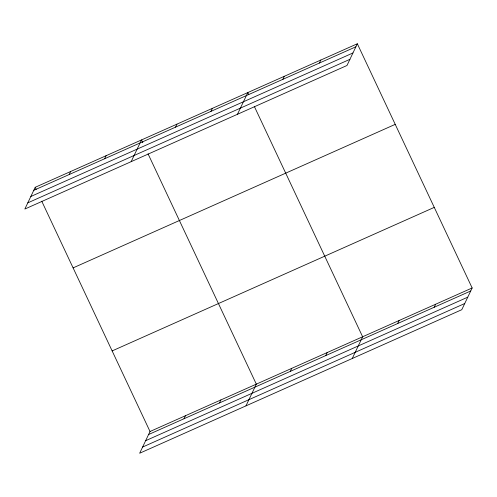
<?xml version="1.0" encoding="UTF-8"?>
<svg xmlns="http://www.w3.org/2000/svg" width="497" height="497" viewBox="0 0 497 497"><rect width="100%" height="100%" fill="white"/><g stroke="black" fill="none" stroke-linecap="round" stroke-linejoin="round"><path stroke-width="0.75" d="M357.337 43.767L35.212 187.301L24.85 209.032L346.974 65.492L357.337 43.767L472.15 287.968L461.788 309.699L139.663 453.233L150.026 431.508L472.15 287.968M69.207 174.534L70.649 171.515M104.637 158.742L106.078 155.729M131.152 161.662L141.515 139.937L142.819 142.714M175.509 127.17L176.951 124.151M210.939 111.378L212.381 108.358M237.454 114.298L247.817 92.572L248.792 94.654M282.88 79.321L284.321 76.302M319.391 63.057L320.832 60.038M184.02 418.735L185.462 415.716M219.45 402.949L220.892 399.93M245.965 405.863L256.328 384.138L148.044 153.834M290.323 371.371L291.758 368.352M325.752 355.579L327.194 352.559M352.267 358.499L362.63 336.773L254.346 106.464M397.693 323.522L399.134 320.503M434.204 307.258L435.645 304.239M33.771 190.32L355.895 46.786M30.826 196.495L352.951 52.962M27.795 202.857L349.919 59.323M73.102 267.889L395.227 124.356M112.136 350.919L434.26 207.386M148.584 434.527L470.709 290.987M145.64 440.696L467.764 297.163M142.608 447.058L464.732 303.524M35.212 187.301L36.194 189.388M41.748 201.198L150.026 431.508"/></g></svg>
